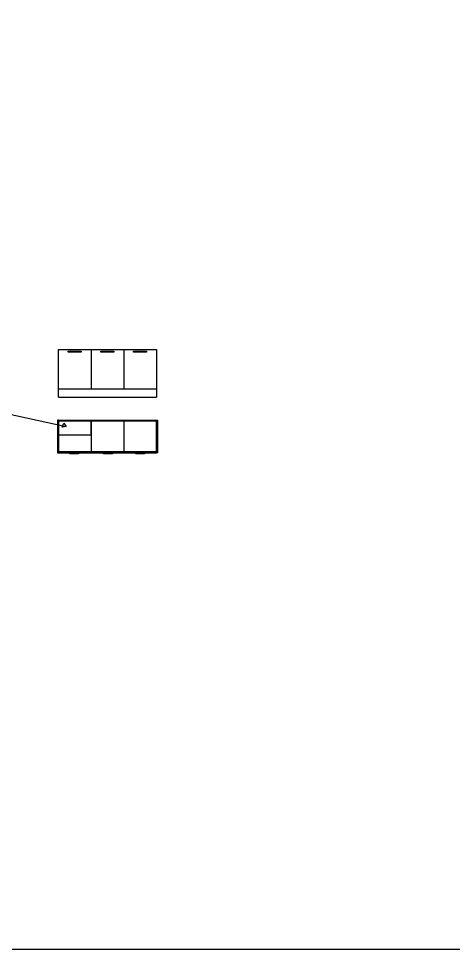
# Model space of a CAD drawing. Header units: inches. Extents: x -90 to 340, y -48 to 179.
# Drawn here: x 158.26 to 166.24, y 105.4 to 122.49 of the extents above; entities that cross this region are included whole.
import ezdxf

# ---------------------------------------------------------------- set-up
doc = ezdxf.new("R2010")
doc.units = ezdxf.units.IN
doc.header["$MEASUREMENT"] = 0

msp = doc.modelspace()

# ---------------------------------------------------------------- linework, layer by layer
for p, q in [((158.99041, 115.69151), (158.99041, 116.41151)), ((158.99041, 116.41151), (159.59041, 116.41151)), ((159.59041, 116.41151), (160.19041, 116.41151)), ((159.59041, 116.41151), (159.59041, 115.69151)), ((160.19041, 116.41151), (160.79041, 116.41151)), ((160.19041, 116.41151), (160.19041, 115.69151)), ((160.79041, 116.41151), (160.79041, 115.54151)), ((158.99041, 115.54151), (158.99041, 115.69151)), ((158.99041, 115.69151), (160.79041, 115.69151)), ((158.99041, 115.54151), (160.79041, 115.54151)), ((157.84532, 115.28028), (159.12982, 114.99971)), ((158.99041, 115.11895), (158.97041, 115.11895)), ((158.97041, 115.11895), (158.97041, 114.51895)), ((158.99041, 115.09895), (158.99041, 115.11895)), ((158.99041, 115.11895), (160.79041, 115.11895)), ((158.99041, 114.51895), (158.99041, 115.09895)), ((159.05919, 114.98821), (159.08711, 115.06209)), ((159.12982, 114.99971), (159.05919, 114.98821)), ((159.08711, 115.06209), (159.12982, 114.99971)), ((160.79041, 115.09895), (159.59041, 115.09895)), ((159.59041, 115.09895), (159.59041, 114.51895)), ((160.19041, 115.09895), (160.19041, 114.51895)), ((160.79041, 115.11895), (160.79041, 115.09895)), ((160.79041, 115.11895), (160.81041, 115.11895)), ((160.79041, 114.53895), (160.79041, 115.09895)), ((160.81041, 115.11895), (160.81041, 114.51895)), ((158.99041, 114.84895), (158.99041, 114.53895)), ((158.99041, 114.84895), (159.59041, 114.84895)), ((158.97041, 114.51895), (158.99041, 114.51895)), ((158.99041, 114.53895), (158.99041, 114.51895)), ((158.99041, 114.53895), (160.79041, 114.53895)), ((158.99041, 114.51895), (160.79041, 114.51895)), ((160.79041, 114.51895), (160.79041, 114.53895)), ((160.81041, 114.51895), (160.79041, 114.51895))]:
    msp.add_line(p, q)
for points in [[(123.39293, 140.87259), (190.1155, 140.87259), (190.1155, 105.40249), (123.39293, 105.40249)], [(159.17035, 116.38175), (159.40602, 116.38175), (159.40602, 116.36732), (159.17035, 116.36732)], [(159.77035, 116.38175), (160.00602, 116.38175), (160.00602, 116.36732), (159.77035, 116.36732)], [(160.37035, 116.38175), (160.60602, 116.38175), (160.60602, 116.36732), (160.37035, 116.36732)], [(159.59041, 115.09895), (158.99041, 115.09895), (158.99041, 114.84895), (159.59041, 114.84895)], [(159.19768, 114.51895), (159.36013, 114.51895), (159.36013, 114.49799), (159.19768, 114.49799)], [(159.81883, 114.51895), (159.98129, 114.51895), (159.98129, 114.49799), (159.81883, 114.49799)], [(160.40937, 114.51895), (160.57182, 114.51895), (160.57182, 114.49799), (160.40937, 114.49799)]]:
    msp.add_lwpolyline(points, close=True)

doc.saveas('drawing.dxf')
